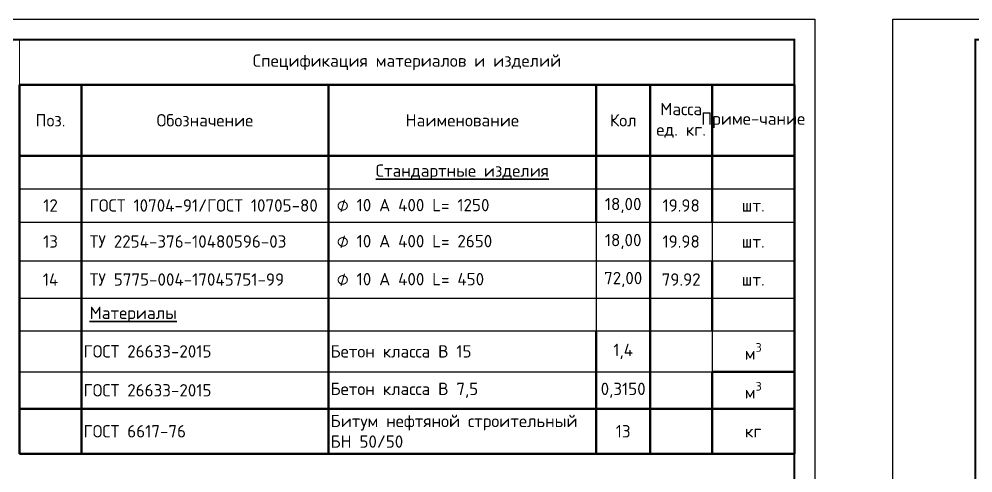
# Model space of a CAD drawing. Header units: millimetres. Extents: x 1601 to 14530, y 1157 to 12625.
# Drawn here: x 8561.9 to 8793.5, y 3012.4 to 3122.6 of the extents above; entities that cross this region are included whole.
import ezdxf
from ezdxf.enums import TextEntityAlignment as Align

# ---------------------------------------------------------------- set-up
doc = ezdxf.new("R2010")
doc.units = ezdxf.units.MM
doc.layers.add('таблица', color=250, linetype='Continuous', lineweight=35)
doc.styles.add('-ISOCPEUR-', font='isocpeur.TTF')
doc.styles.add('GOST', font='GOST Common.ttf')

# ---------------------------------------------------------------- blocks, each defined once
blk = doc.blocks.new('*U372')
blk.add_lwpolyline([(0, 0), (420, 0), (420, -297), (0, -297)], close=True)
at = {"const_width": 0.5}
blk.add_lwpolyline([(20, -5), (415, -5), (415, -292), (20, -292)], close=True, dxfattribs=at)
at = {"style": 'GOST'}
blk.add_attdef('РАЗРАБОТАЛ', text='', height=2.5, dxfattribs=at).set_placement((250.5, -264.22), align=Align.MIDDLE_LEFT)
blk.add_attdef('ПРОВЕРИЛ', (250.75, -270.73), '', height=2.5, dxfattribs=at)
at = {"style": 'GOST', "flags": 8}
for tag, p in [('ЛИСТ', (387.6, -271.87)), ('ЛИСТОВ', (405.3, -271.86)), ('ФОРМАТ', (380.97, -294.75))]:
    blk.add_attdef(tag, text='', height=3, dxfattribs=at).set_placement(p, align=Align.MIDDLE_CENTER)
blk.add_attdef('ИМЯ_ЧЕРТЕЖА_001', (321.53, -284.99), '', height=3, dxfattribs=at)
blk = doc.blocks.new('*T115')
at = {"layer": 'Defpoints', "color": 8, "linetype": 'ByBlock', "lineweight": 0, "transparency": 16777216}
for p, q in [((0, 0), (188.15, 0)), ((0, 0), (0, -11)), ((188.15, 0), (188.15, -11))]:
    blk.add_line(p, q, dxfattribs=at)
at = {"layer": 'таблица', "color": 0, "lineweight": 50, "transparency": 16777216}
for p, q in [((0, -11), (188.15, -11)), ((0, -11), (0, -100.54)), ((15, -11), (15, -100.54)), ((75, -11), (75, -100.54)), ((140, -11), (140, -44.29)), ((153.15, -11), (153.15, -100.54)), ((168.15, -11), (168.15, -44.29)), ((188.15, -11), (188.15, -100.54)), ((0, -28.17), (188.15, -28.17)), ((168.15, -53.74), (168.15, -70.74)), ((140, -70.74), (140, -100.54)), ((168.15, -80.64), (188.15, -80.64)), ((168.15, -80.64), (168.15, -100.54)), ((0, -89.64), (188.15, -89.64)), ((0, -100.54), (188.15, -100.54))]:
    blk.add_line(p, q, dxfattribs=at)
at = {"layer": 'таблица', "color": 0, "lineweight": 25, "transparency": 16777216}
for p, q in [((0, -36.23), (188.15, -36.23)), ((0, -44.29), (188.15, -44.29)), ((0, -53.74), (188.15, -53.74)), ((0, -62.74), (188.15, -62.74)), ((0, -70.74), (188.15, -70.74)), ((0, -80.64), (140, -80.64))]:
    blk.add_line(p, q, dxfattribs=at)
at = {"layer": 'таблица', "lineweight": 30, "transparency": 16777216}
for p, q in [((140, -44.29), (140, -70.74)), ((168.15, -44.29), (168.15, -53.74)), ((168.15, -70.74), (168.15, -80.64)), ((140, -80.64), (168.15, -80.64))]:
    blk.add_line(p, q, dxfattribs=at)
at = {"layer": 'таблица', "color": 7, "transparency": 16777216, "char_height": 3, "style": '-ISOCPEUR-'}
for s, insert, width, attachment_point in [('Спецификация материалов и изделий ', (94.07, -5.5), 185.1457, 5), ('Масса ед. кг.', (160.65, -19.58), 13, 5), ('Поз.', (7.5, -19.58), 12, 5), ('Обозначение', (45, -19.58), 57, 5), ('Наименование', (107.5, -19.58), 62, 5), ('Кол', (146.57, -19.58), 11.1457, 5), ('Приме-чание', (178.15, -19.58), 17, 5), ('{\\LСтандартные изделия}', (107.5, -32.2), 61, 5), ('12', (7.5, -40.26), 14, 5), ('ГОСТ 10704-91/ГОСТ 10705-80', (17, -40.26), 56, 4), ('⌀ 10 А 400 L= 1250', (77, -40.26), 61, 4), ('18,00', (146.57, -40.26), 12.1457, 5), ('19.98', (160.65, -40.26), 14, 5), ('шт.', (178.15, -40.26), 19, 5), ('13', (7.5, -49.01), 14, 5), ('ТУ 2254-376-10480596-03', (17, -49.01), 56, 4), ('⌀ 10 А 400 L= 2650', (77, -49.01), 61, 4), ('18,00', (146.57, -49.01), 12.1457, 5), ('19.98', (160.65, -49.01), 14, 5), ('шт.', (178.15, -49.01), 19, 5), ('14', (7.5, -58.24), 14, 5), ('ТУ 5775-004-17045751-99', (17, -58.24), 56, 4), ('⌀ 10 А 400 L= 450', (77, -58.24), 61, 4), ('72,00', (146.57, -58.24), 12.1457, 5), ('79.92', (160.65, -58.24), 14, 5), ('шт.', (178.15, -58.24), 19, 5), ('{\\LМатериалы}', (17, -66.74), 56, 4), ('1,4', (146.57, -75.69), 12.1457, 5), ('ГОСТ 26633-2015', (15.5, -75.69), 59, 4), ('Бетон класса В 15', (75.5, -75.69), 64, 4)]:
    blk.add_mtext(s, dxfattribs=dict(at, insert=insert, width=width, attachment_point=attachment_point))
at = {"layer": 'таблица', "color": 0, "transparency": 16777216, "char_height": 3, "style": '-ISOCPEUR-'}
for s, insert, width, attachment_point in [('\\A1;м{\\H0.7x;\\S3^ ;}', (178.15, -75.69), 19, 5), ('Бетон класса В 7,5', (75.5, -85.14), 64, 4), ('0,3150', (146.57, -85.14), 12.1457, 5), ('\\A1;м{\\H0.7x;\\S3^ ;}', (178.15, -85.14), 19, 5), ('ГОСТ 26633-2015', (15.5, -85.14), 59, 4), ('\\A1;Битум нефтяной строительный БН {\\H1x;50/50 }', (75.5, -95.09), 64, 4), ('ГОСТ 6617-76', (15.5, -95.09), 59, 4), ('13', (146.57, -95.09), 12.1457, 5), ('кг', (178.15, -95.09), 19, 5)]:
    blk.add_mtext(s, dxfattribs=dict(at, insert=insert, width=width, attachment_point=attachment_point))

msp = doc.modelspace()

# ---------------------------------------------------------------- block references
for name, p in [('*U372', (8335.1426, 3122.5891)), ('*U372', (8774.0912, 3122.5891)), ('*T115', (8561.9969, 3117.5891))]:
    msp.add_blockref(name, p)

doc.saveas('drawing.dxf')
